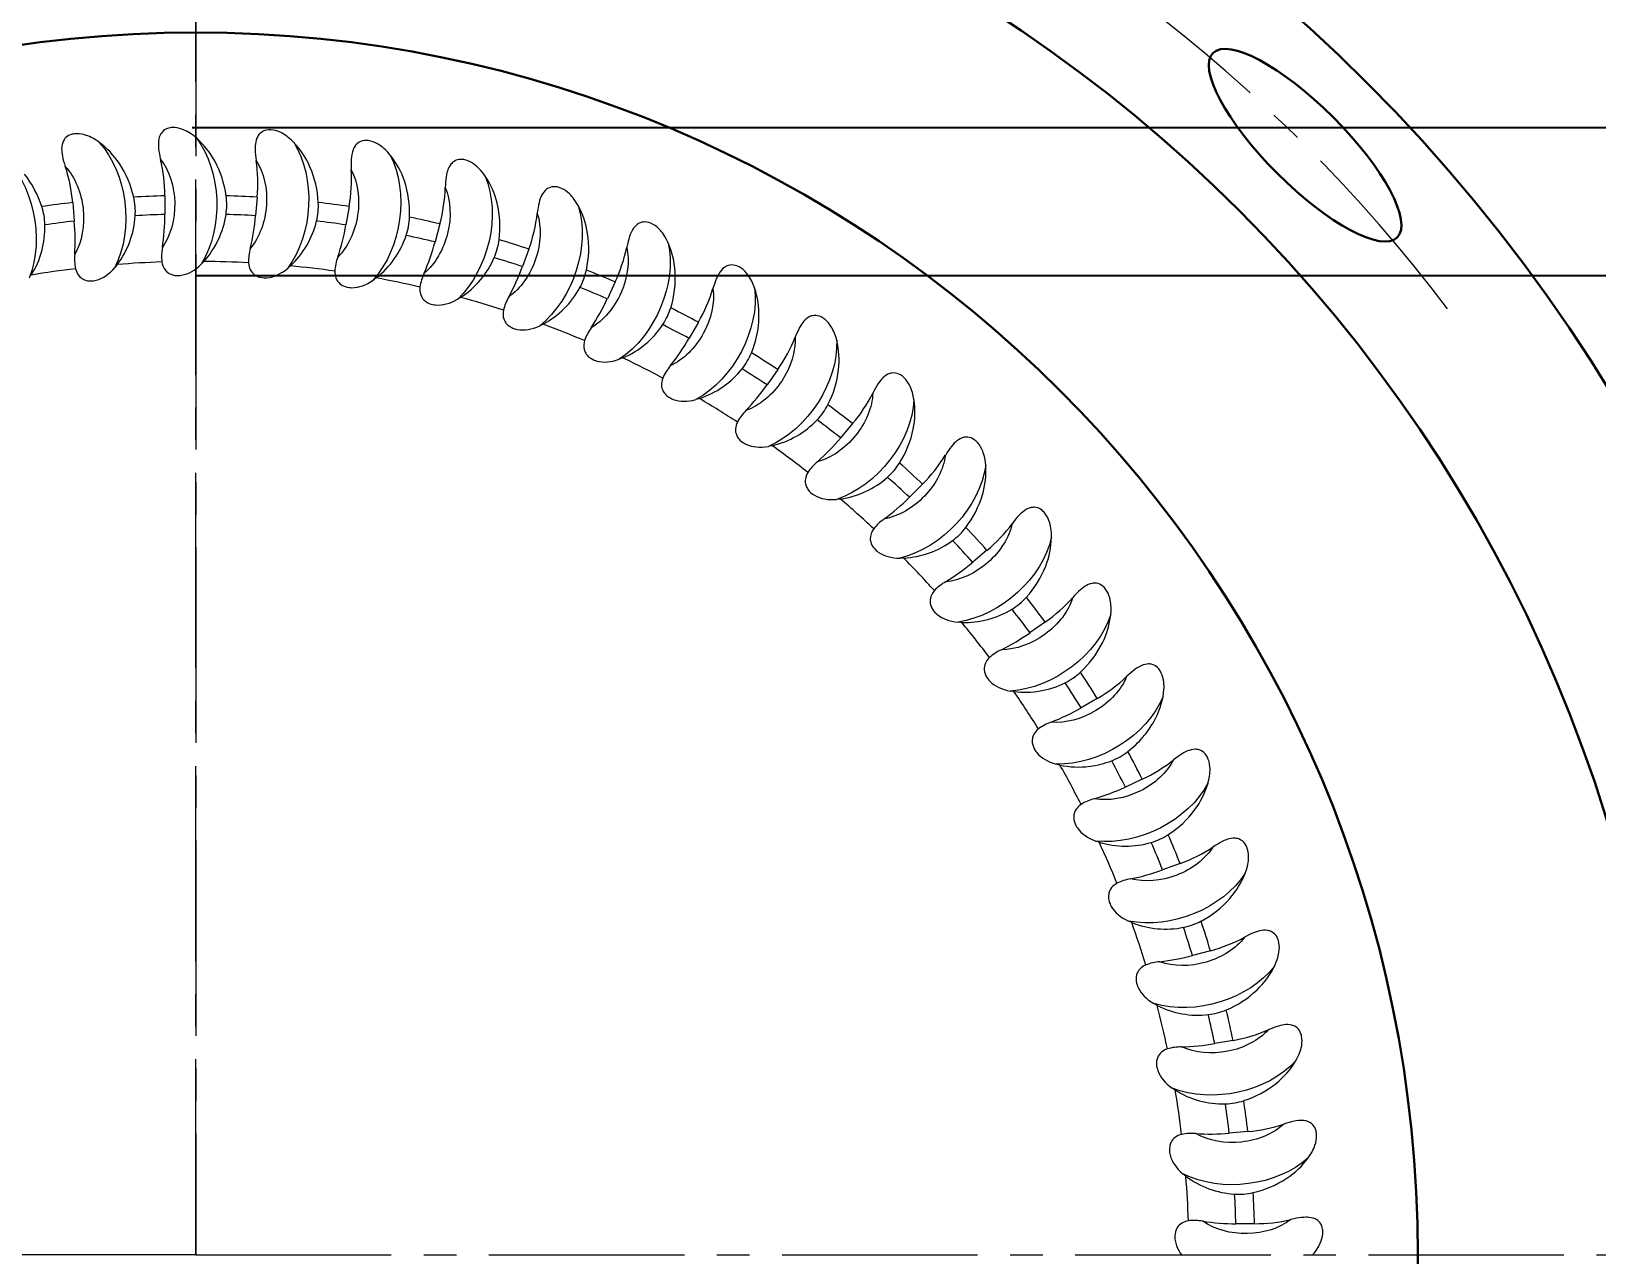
# Model space of a CAD drawing. Extents: x 89 to 596, y -47 to 440.
# Drawn here: x 229.39 to 271.44, y 202.2 to 235.05 of the extents above; entities that cross this region are included whole.
import ezdxf

# ---------------------------------------------------------------- set-up
doc = ezdxf.new("R2010")
doc.units = 0
doc.header["$LTSCALE"] = 7
doc.header["$MEASUREMENT"] = 0
doc.linetypes.add('CENTER2', pattern=[1.125, 0.75, -0.125, 0.125, -0.125])
doc.layers.get('0').update_dxf_attribs({"linetype": 'CONTINUOUS', "lineweight": 15})
for name, color, linetype, lineweight in [('1', 1, 'CENTER2', 15), ('3', 3, 'CONTINUOUS', 30), ('8', 252, 'CONTINUOUS', 15)]:
    doc.layers.add(name, color=color, linetype=linetype, lineweight=lineweight)
doc.styles.add('ITALICT', font='ITALICT.shx', dxfattribs={"width": 0.8, "height": 3})
doc.dimstyles.get("Standard").update_dxf_attribs({"dimtxt": 3, "dimasz": 3, "dimexe": 0.5, "dimexo": 0.5, "dimgap": 0.8, "dimtad": 1, "dimdsep": 46, "dimtxsty": 'ITALICT', "dimcen": 0.09, "dimazin": 2, "dimtfac": 1, "dimtmove": 0, "dimatfit": 3, "dimfxl": 1, "dimtolj": 1, "dimtzin": 0, "dimarcsym": 0})

# ---------------------------------------------------------------- blocks, each defined once
blk = doc.blocks.new('*D10')
at = {"color": 0, "lineweight": -2, "transparency": 16777216}
for p, q in [((233.827, 228.495), (314.622, 228.495)), ((314.122, 178.9), (314.122, 225.495)), ((234.814, 175.9), (314.622, 175.9))]:
    blk.add_line(p, q, dxfattribs=at)
at = {"color": 0, "transparency": 16777216}
for points in [[(314.622, 225.495), (313.622, 225.495), (314.122, 228.495)], [(313.622, 178.9), (314.622, 178.9), (314.122, 175.9)]]:
    blk.add_solid(points, dxfattribs=at)
at = {"color": 0, "transparency": 16777216, "insert": (311.822, 203.447), "char_height": 3, "attachment_point": 5, "rotation": 90, "style": 'ITALICT'}
blk.add_mtext('\\A1;52.6', dxfattribs=at)
blk = doc.blocks.new('*D11')
at = {"color": 0, "lineweight": -2, "transparency": 16777216}
for p, q in [((314.122, 235.469), (314.122, 243.888)), ((233.713, 232.469), (314.622, 232.469)), ((314.122, 228.495), (314.122, 232.469)), ((233.827, 228.495), (314.622, 228.495)), ((314.122, 225.495), (314.122, 222.495))]:
    blk.add_line(p, q, dxfattribs=at)
at = {"color": 0, "transparency": 16777216}
for points in [[(313.622, 235.469), (314.622, 235.469), (314.122, 232.469)], [(314.622, 225.495), (313.622, 225.495), (314.122, 228.495)]]:
    blk.add_solid(points, dxfattribs=at)
at = {"color": 0, "transparency": 16777216, "insert": (311.822, 242.173), "char_height": 3, "attachment_point": 5, "rotation": 90, "style": 'ITALICT'}
blk.add_mtext('\\A1;4', dxfattribs=at)
blk = doc.blocks.new('*D45')
at = {"color": 0, "lineweight": -2, "transparency": 16777216}
for p, q in [((234.307, 278.197), (340.204, 278.197)), ((339.704, 275.197), (339.704, 129.197)), ((234.307, 126.197), (340.204, 126.197))]:
    blk.add_line(p, q, dxfattribs=at)
at = {"color": 0, "transparency": 16777216}
for points in [[(339.204, 275.197), (340.204, 275.197), (339.704, 278.197)], [(339.204, 129.197), (340.204, 129.197), (339.704, 126.197)]]:
    blk.add_solid(points, dxfattribs=at)
at = {"color": 0, "transparency": 16777216, "insert": (337.404, 202.197), "char_height": 3, "attachment_point": 5, "rotation": 90, "style": 'ITALICT'}
blk.add_mtext('\\A1;152', dxfattribs=at)
blk = doc.blocks.new('*D48')
at = {"color": 0, "lineweight": -2, "transparency": 16777216}
blk.add_line((306.788, 183.85), (291.997, 187.568), dxfattribs=at)
at = {"color": 0, "transparency": 16777216}
blk.add_solid([(292.119, 188.053), (291.875, 187.084), (289.087, 188.3)], dxfattribs=at)
at = {"color": 0, "transparency": 16777216, "insert": (303.026, 187.167), "char_height": 3, "attachment_point": 5, "rotation": 345.8882, "style": 'ITALICT'}
blk.add_mtext('\\A1;R57', dxfattribs=at)
blk = doc.blocks.new('*D49')
at = {"color": 0, "lineweight": -2, "transparency": 16777216}
blk.add_line((309.376, 149.346), (290.556, 162.509), dxfattribs=at)
blk.add_arc((233.807, 202.197), 66.25, 321.48913, 325.46446, dxfattribs=at)
at = {"color": 0, "transparency": 16777216}
blk.add_solid([(290.842, 162.919), (290.269, 162.099), (288.098, 164.228)], dxfattribs=at)
at = {"color": 0, "transparency": 16777216, "insert": (304.56, 155.521), "char_height": 3, "attachment_point": 5, "rotation": 325.032, "style": 'ITALICT'}
blk.add_mtext('\\A1;R66.25', dxfattribs=at)
blk = doc.blocks.new('*D51')
at = {"color": 0, "lineweight": -2, "transparency": 16777216}
for p, q in [((173.432, 224.172), (156.954, 230.17)), ((170.807, 202.197), (152.021, 202.197))]:
    blk.add_line(p, q, dxfattribs=at)
blk.add_arc((233.807, 202.197), 81.286, 162.11471, 177.88529, dxfattribs=at)
at = {"color": 0, "transparency": 16777216}
for points in [[(155.977, 227.324), (156.922, 226.999), (157.423, 229.999)], [(153.077, 205.188), (152.077, 205.206), (152.521, 202.197)]]:
    blk.add_solid(points, dxfattribs=at)
at = {"color": 0, "transparency": 16777216, "insert": (151.491, 216.712), "char_height": 3, "attachment_point": 5, "rotation": 80, "style": 'ITALICT'}
blk.add_mtext('\\A1;20°', dxfattribs=at)
blk = doc.blocks.new('*D52')
at = {"color": 0, "lineweight": -2, "transparency": 16777216}
for p, q in [((181.658, 254.346), (170.053, 265.951)), ((170.807, 202.197), (143.645, 202.197))]:
    blk.add_line(p, q, dxfattribs=at)
blk.add_arc((233.807, 202.197), 89.662, 136.91715, 178.08285, dxfattribs=at)
at = {"color": 0, "transparency": 16777216}
for points in [[(167.962, 263.789), (168.681, 263.094), (170.407, 265.598)], [(144.696, 205.189), (143.696, 205.205), (144.145, 202.197)]]:
    blk.add_solid(points, dxfattribs=at)
at = {"color": 0, "transparency": 16777216, "insert": (148.846, 237.39), "char_height": 3, "attachment_point": 5, "rotation": 67.5, "style": 'ITALICT'}
blk.add_mtext('\\A1;45°', dxfattribs=at)

msp = doc.modelspace()

# ---------------------------------------------------------------- linework, layer by layer
at = {"layer": '1'}
for p, q in [((233.807, 202.197), (233.807, 278.197)), ((233.807, 268.447), (233.807, 202.197)), ((233.807, 202.197), (171.307, 202.197)), ((233.807, 202.197), (296.307, 202.197))]:
    msp.add_line(p, q, dxfattribs=at)
for radius, start, end in [(57, 12.6703, 166.5373), (42.14, 37.0667, 52.9333)]:
    msp.add_arc((233.807, 202.197), radius, start, end, dxfattribs=at)
at = {"layer": '3'}
for radius in [44.5, 39.65, 32.825]:
    msp.add_circle((233.807, 202.197), radius, dxfattribs=at)
msp.add_ellipse((263.605, 231.994), major_axis=(2.475, -2.475), ratio=0.304005, dxfattribs=at)
at = {"layer": '8', "ltscale": 0.012506}
for p, q in [((230.501, 230.456), (230.544, 229.958)), ((242.753, 229.206), (242.582, 228.736)), ((247.307, 227.242), (247.057, 226.809)), ((258.021, 217.137), (257.588, 216.887)), ((259.231, 214.97), (258.778, 214.758)), ((262.066, 205.504), (261.568, 205.461)), ((262.247, 203.029), (261.747, 203.029))]:
    msp.add_line(p, q, dxfattribs=at)
at = {"layer": '8', "ltscale": 0.012505}
for p, q in [((232.976, 230.637), (232.976, 230.136)), ((235.458, 230.601), (235.414, 230.103)), ((237.927, 230.349), (237.84, 229.856)), ((240.365, 229.883), (240.236, 229.4)), ((245.073, 228.323), (244.862, 227.87)), ((249.439, 225.97), (249.152, 225.561)), ((251.451, 224.517), (251.129, 224.134)), ((253.329, 222.895), (252.976, 222.541)), ((255.059, 221.115), (254.676, 220.793)), ((256.627, 219.19), (256.217, 218.904)), ((260.247, 212.705), (259.777, 212.534)), ((261.67, 207.954), (261.178, 207.868))]:
    msp.add_line(p, q, dxfattribs=at)
at = {"layer": '8', "ltscale": 0.002556}
for p, q in [((231.699, 228.792), (231.635, 228.712)), ((245.279, 226.283), (245.184, 226.246)), ((258.95, 211.117), (258.857, 211.158))]:
    msp.add_line(p, q, dxfattribs=at)
at = {"layer": '8', "ltscale": 0.002557}
for p, q in [((234.025, 228.875), (233.955, 228.8)), ((238.654, 228.432), (238.572, 228.371)), ((240.922, 227.909), (240.835, 227.856)), ((247.335, 225.192), (247.236, 225.163)), ((251.122, 222.493), (251.02, 222.482)), ((252.825, 220.907), (252.723, 220.905)), ((258.077, 213.274), (257.98, 213.307)), ((260.117, 206.615), (260.032, 206.672))]:
    msp.add_line(p, q, dxfattribs=at)
at = {"layer": '8', "ltscale": 0.002558}
for p, q in [((236.349, 228.754), (236.273, 228.686)), ((243.136, 227.191), (243.045, 227.146)), ((249.287, 223.925), (249.187, 223.905)), ((254.383, 219.178), (254.281, 219.185)), ((255.785, 217.321), (255.684, 217.336)), ((257.019, 215.348), (256.92, 215.371)), ((259.632, 208.892), (259.542, 208.941)), ((260.402, 204.306), (260.322, 204.369))]:
    msp.add_line(p, q, dxfattribs=at)
at = {"layer": '8', "ltscale": 0.012507}
msp.add_line((261.063, 210.361), (260.579, 210.232), dxfattribs=at)
at = {"layer": '8'}
for points in [[(231.208, 232.077), (231.127, 232.132), (231.043, 232.182), (230.998, 232.205), (230.952, 232.226), (230.909, 232.244), (230.864, 232.26), (230.801, 232.279), (230.738, 232.293), (230.673, 232.301), (230.609, 232.304), (230.545, 232.3), (230.513, 232.295), (230.483, 232.288), (230.436, 232.273), (230.392, 232.253), (230.352, 232.228), (230.316, 232.198), (230.285, 232.163), (230.269, 232.14), (230.255, 232.117), (230.242, 232.091), (230.232, 232.065), (230.216, 232.012), (230.207, 231.957), (230.204, 231.901), (230.205, 231.858), (230.208, 231.816), (230.215, 231.758), (230.225, 231.701), (230.24, 231.633), (230.258, 231.566), (230.279, 231.493), (230.302, 231.42)], [(233.822, 232.189), (233.747, 232.252), (233.667, 232.309), (233.624, 232.336), (233.58, 232.361), (233.538, 232.383), (233.495, 232.402), (233.435, 232.426), (233.372, 232.446), (233.309, 232.46), (233.245, 232.468), (233.181, 232.47), (233.149, 232.468), (233.118, 232.463), (233.07, 232.453), (233.025, 232.437), (232.982, 232.415), (232.944, 232.388), (232.91, 232.356), (232.892, 232.335), (232.876, 232.312), (232.861, 232.288), (232.848, 232.263), (232.828, 232.211), (232.815, 232.157), (232.807, 232.102), (232.803, 232.059), (232.803, 232.017), (232.805, 231.959), (232.81, 231.901), (232.819, 231.832), (232.831, 231.763), (232.846, 231.689), (232.863, 231.615)], [(236.436, 232.074), (236.366, 232.143), (236.292, 232.206), (236.252, 232.237), (236.21, 232.266), (236.17, 232.291), (236.129, 232.315), (236.071, 232.344), (236.01, 232.369), (235.949, 232.388), (235.885, 232.402), (235.822, 232.409), (235.79, 232.41), (235.758, 232.408), (235.71, 232.402), (235.663, 232.39), (235.619, 232.372), (235.579, 232.348), (235.542, 232.32), (235.522, 232.3), (235.504, 232.279), (235.487, 232.256), (235.472, 232.232), (235.448, 232.182), (235.43, 232.13), (235.417, 232.075), (235.41, 232.033), (235.405, 231.991), (235.402, 231.933), (235.402, 231.875), (235.405, 231.805), (235.411, 231.736), (235.42, 231.66), (235.43, 231.585)], [(239.03, 231.731), (238.966, 231.806), (238.898, 231.876), (238.86, 231.91), (238.822, 231.942), (238.784, 231.971), (238.745, 231.998), (238.69, 232.032), (238.632, 232.062), (238.572, 232.087), (238.51, 232.106), (238.447, 232.119), (238.415, 232.122), (238.384, 232.123), (238.335, 232.121), (238.288, 232.113), (238.242, 232.099), (238.2, 232.079), (238.161, 232.054), (238.139, 232.036), (238.119, 232.017), (238.101, 231.995), (238.084, 231.973), (238.055, 231.925), (238.032, 231.874), (238.015, 231.821), (238.004, 231.78), (237.996, 231.738), (237.988, 231.681), (237.983, 231.623), (237.98, 231.553), (237.98, 231.484), (237.982, 231.408), (237.985, 231.332)], [(241.584, 231.164), (241.527, 231.243), (241.465, 231.319), (241.431, 231.356), (241.395, 231.392), (241.36, 231.424), (241.324, 231.454), (241.271, 231.493), (241.216, 231.528), (241.159, 231.558), (241.099, 231.582), (241.037, 231.6), (241.006, 231.607), (240.975, 231.611), (240.926, 231.613), (240.878, 231.609), (240.831, 231.599), (240.787, 231.583), (240.746, 231.561), (240.723, 231.545), (240.702, 231.527), (240.681, 231.508), (240.662, 231.487), (240.63, 231.442), (240.603, 231.393), (240.58, 231.342), (240.566, 231.302), (240.555, 231.261), (240.542, 231.204), (240.532, 231.147), (240.523, 231.078), (240.516, 231.009), (240.512, 230.933), (240.509, 230.857)], [(244.079, 230.376), (244.029, 230.46), (243.974, 230.541), (243.943, 230.581), (243.91, 230.619), (243.878, 230.654), (243.845, 230.688), (243.796, 230.731), (243.744, 230.77), (243.69, 230.805), (243.632, 230.835), (243.572, 230.858), (243.542, 230.867), (243.511, 230.874), (243.463, 230.88), (243.414, 230.881), (243.367, 230.875), (243.322, 230.862), (243.279, 230.844), (243.255, 230.83), (243.232, 230.815), (243.21, 230.797), (243.189, 230.778), (243.153, 230.736), (243.122, 230.69), (243.095, 230.641), (243.077, 230.602), (243.062, 230.562), (243.044, 230.507), (243.029, 230.451), (243.014, 230.383), (243.002, 230.314), (242.99, 230.239), (242.981, 230.164)], [(246.496, 229.373), (246.454, 229.462), (246.406, 229.547), (246.378, 229.589), (246.349, 229.631), (246.32, 229.668), (246.29, 229.704), (246.245, 229.752), (246.197, 229.796), (246.145, 229.835), (246.091, 229.87), (246.033, 229.898), (246.004, 229.91), (245.973, 229.919), (245.926, 229.93), (245.878, 229.934), (245.83, 229.932), (245.784, 229.924), (245.74, 229.91), (245.714, 229.898), (245.69, 229.885), (245.667, 229.869), (245.644, 229.851), (245.605, 229.813), (245.569, 229.77), (245.538, 229.723), (245.518, 229.686), (245.499, 229.648), (245.476, 229.594), (245.457, 229.54), (245.436, 229.473), (245.417, 229.406), (245.4, 229.332), (245.384, 229.258)], [(232.898, 228.86), (232.908, 228.807), (232.922, 228.76), (232.939, 228.72), (232.957, 228.686), (232.986, 228.644), (233.015, 228.61), (233.045, 228.584), (233.068, 228.567), (233.091, 228.552), (233.138, 228.529), (233.165, 228.519), (233.192, 228.511), (233.246, 228.499), (233.3, 228.494), (233.354, 228.495), (233.39, 228.498), (233.426, 228.503), (233.497, 228.519), (233.57, 228.542), (233.634, 228.57), (233.699, 228.603), (233.763, 228.642), (233.827, 228.688), (233.891, 228.741), (233.955, 228.8)], [(235.225, 228.838), (235.231, 228.784), (235.241, 228.736), (235.254, 228.695), (235.269, 228.659), (235.294, 228.615), (235.32, 228.579), (235.348, 228.55), (235.369, 228.531), (235.391, 228.514), (235.435, 228.487), (235.462, 228.475), (235.488, 228.464), (235.541, 228.448), (235.594, 228.439), (235.648, 228.434), (235.684, 228.434), (235.72, 228.436), (235.793, 228.445), (235.867, 228.463), (235.933, 228.484), (236.001, 228.512), (236.068, 228.546), (236.136, 228.586), (236.204, 228.633), (236.273, 228.686)], [(248.816, 228.164), (248.782, 228.256), (248.741, 228.345), (248.718, 228.39), (248.692, 228.433), (248.667, 228.473), (248.64, 228.512), (248.599, 228.563), (248.555, 228.611), (248.507, 228.655), (248.456, 228.694), (248.401, 228.727), (248.372, 228.741), (248.343, 228.753), (248.297, 228.768), (248.249, 228.777), (248.202, 228.779), (248.155, 228.775), (248.11, 228.764), (248.083, 228.755), (248.058, 228.744), (248.033, 228.73), (248.01, 228.714), (247.967, 228.68), (247.928, 228.64), (247.893, 228.596), (247.869, 228.561), (247.847, 228.524), (247.82, 228.473), (247.795, 228.421), (247.769, 228.356), (247.745, 228.291), (247.72, 228.218), (247.698, 228.146)], [(230.577, 228.679), (230.592, 228.627), (230.61, 228.582), (230.63, 228.543), (230.651, 228.511), (230.684, 228.472), (230.716, 228.441), (230.749, 228.417), (230.773, 228.402), (230.797, 228.39), (230.845, 228.37), (230.873, 228.363), (230.901, 228.357), (230.956, 228.35), (231.01, 228.35), (231.064, 228.355), (231.099, 228.361), (231.134, 228.369), (231.205, 228.391), (231.274, 228.421), (231.336, 228.454), (231.398, 228.493), (231.458, 228.538), (231.518, 228.589), (231.577, 228.647), (231.635, 228.712)], [(237.541, 228.613), (237.542, 228.559), (237.548, 228.51), (237.558, 228.468), (237.569, 228.431), (237.59, 228.385), (237.614, 228.347), (237.639, 228.315), (237.658, 228.295), (237.678, 228.276), (237.721, 228.245), (237.746, 228.23), (237.771, 228.218), (237.822, 228.197), (237.875, 228.183), (237.928, 228.174), (237.963, 228.171), (237.999, 228.169), (238.073, 228.173), (238.148, 228.183), (238.216, 228.199), (238.286, 228.221), (238.356, 228.248), (238.427, 228.282), (238.499, 228.323), (238.572, 228.371)], [(239.829, 228.187), (239.826, 228.133), (239.827, 228.084), (239.833, 228.041), (239.841, 228.004), (239.858, 227.955), (239.878, 227.915), (239.901, 227.882), (239.918, 227.86), (239.937, 227.84), (239.976, 227.805), (239.999, 227.788), (240.024, 227.773), (240.073, 227.748), (240.124, 227.73), (240.176, 227.716), (240.211, 227.71), (240.247, 227.705), (240.32, 227.702), (240.396, 227.706), (240.466, 227.716), (240.537, 227.731), (240.609, 227.753), (240.683, 227.781), (240.758, 227.815), (240.835, 227.856)], [(242.072, 227.563), (242.063, 227.51), (242.061, 227.461), (242.062, 227.418), (242.068, 227.38), (242.08, 227.33), (242.097, 227.288), (242.116, 227.253), (242.132, 227.229), (242.148, 227.208), (242.184, 227.17), (242.206, 227.151), (242.229, 227.134), (242.276, 227.105), (242.325, 227.082), (242.376, 227.064), (242.41, 227.054), (242.446, 227.047), (242.519, 227.037), (242.594, 227.035), (242.665, 227.038), (242.737, 227.048), (242.811, 227.063), (242.887, 227.084), (242.964, 227.111), (243.045, 227.146)], [(251.022, 226.757), (250.996, 226.851), (250.963, 226.944), (250.944, 226.99), (250.922, 227.036), (250.901, 227.078), (250.877, 227.119), (250.841, 227.173), (250.801, 227.225), (250.757, 227.273), (250.709, 227.317), (250.658, 227.354), (250.631, 227.371), (250.602, 227.385), (250.557, 227.404), (250.511, 227.417), (250.464, 227.423), (250.417, 227.423), (250.371, 227.417), (250.344, 227.41), (250.318, 227.4), (250.292, 227.389), (250.267, 227.376), (250.221, 227.345), (250.179, 227.308), (250.14, 227.268), (250.113, 227.235), (250.088, 227.2), (250.057, 227.152), (250.028, 227.102), (249.995, 227.04), (249.966, 226.977), (249.935, 226.907), (249.907, 226.836)], [(244.251, 226.746), (244.238, 226.694), (244.231, 226.645), (244.229, 226.602), (244.231, 226.564), (244.239, 226.513), (244.252, 226.471), (244.268, 226.433), (244.282, 226.409), (244.296, 226.386), (244.329, 226.345), (244.349, 226.324), (244.37, 226.305), (244.415, 226.272), (244.462, 226.245), (244.51, 226.223), (244.544, 226.21), (244.579, 226.199), (244.65, 226.183), (244.726, 226.174), (244.796, 226.172), (244.868, 226.175), (244.944, 226.184), (245.021, 226.198), (245.101, 226.219), (245.184, 226.246)], [(253.097, 225.163), (253.079, 225.259), (253.055, 225.354), (253.04, 225.402), (253.022, 225.45), (253.004, 225.494), (252.984, 225.536), (252.953, 225.594), (252.918, 225.649), (252.878, 225.7), (252.834, 225.748), (252.786, 225.79), (252.761, 225.809), (252.734, 225.826), (252.69, 225.848), (252.645, 225.865), (252.599, 225.876), (252.552, 225.88), (252.506, 225.877), (252.478, 225.872), (252.451, 225.866), (252.425, 225.857), (252.398, 225.845), (252.35, 225.819), (252.305, 225.786), (252.263, 225.749), (252.233, 225.718), (252.205, 225.686), (252.17, 225.641), (252.136, 225.593), (252.099, 225.534), (252.064, 225.474), (252.028, 225.407), (251.993, 225.339)], [(246.351, 225.743), (246.333, 225.691), (246.322, 225.644), (246.316, 225.601), (246.315, 225.563), (246.319, 225.512), (246.328, 225.468), (246.341, 225.43), (246.352, 225.404), (246.365, 225.379), (246.393, 225.336), (246.412, 225.314), (246.431, 225.293), (246.473, 225.256), (246.517, 225.225), (246.564, 225.198), (246.596, 225.183), (246.629, 225.169), (246.7, 225.147), (246.774, 225.132), (246.844, 225.123), (246.916, 225.12), (246.992, 225.122), (247.07, 225.129), (247.152, 225.143), (247.236, 225.163)], [(248.355, 224.56), (248.333, 224.51), (248.318, 224.464), (248.309, 224.422), (248.304, 224.384), (248.303, 224.332), (248.308, 224.288), (248.318, 224.249), (248.327, 224.222), (248.337, 224.197), (248.362, 224.151), (248.379, 224.127), (248.396, 224.105), (248.434, 224.064), (248.476, 224.029), (248.52, 223.999), (248.551, 223.981), (248.583, 223.964), (248.651, 223.936), (248.723, 223.914), (248.792, 223.9), (248.864, 223.89), (248.94, 223.885), (249.018, 223.886), (249.101, 223.892), (249.187, 223.905)], [(255.025, 223.395), (255.016, 223.492), (255, 223.589), (254.989, 223.638), (254.976, 223.687), (254.961, 223.732), (254.945, 223.776), (254.919, 223.836), (254.889, 223.894), (254.854, 223.949), (254.815, 224), (254.77, 224.046), (254.746, 224.067), (254.721, 224.086), (254.68, 224.112), (254.636, 224.133), (254.591, 224.148), (254.545, 224.156), (254.498, 224.157), (254.471, 224.155), (254.443, 224.151), (254.416, 224.144), (254.389, 224.135), (254.338, 224.113), (254.29, 224.084), (254.245, 224.051), (254.213, 224.023), (254.182, 223.993), (254.143, 223.951), (254.106, 223.907), (254.063, 223.851), (254.023, 223.794), (253.981, 223.731), (253.941, 223.666)], [(250.249, 223.207), (250.223, 223.159), (250.204, 223.115), (250.19, 223.073), (250.182, 223.036), (250.177, 222.985), (250.179, 222.94), (250.184, 222.9), (250.191, 222.873), (250.199, 222.847), (250.22, 222.799), (250.234, 222.774), (250.25, 222.75), (250.284, 222.706), (250.323, 222.668), (250.364, 222.634), (250.393, 222.613), (250.424, 222.594), (250.489, 222.56), (250.559, 222.532), (250.627, 222.511), (250.697, 222.495), (250.772, 222.484), (250.851, 222.478), (250.933, 222.477), (251.02, 222.482)], [(256.792, 221.465), (256.791, 221.563), (256.784, 221.66), (256.777, 221.71), (256.768, 221.76), (256.758, 221.806), (256.745, 221.852), (256.725, 221.914), (256.699, 221.974), (256.67, 222.032), (256.635, 222.086), (256.595, 222.136), (256.573, 222.159), (256.549, 222.18), (256.51, 222.21), (256.469, 222.234), (256.425, 222.253), (256.38, 222.265), (256.334, 222.27), (256.306, 222.271), (256.278, 222.269), (256.25, 222.264), (256.222, 222.258), (256.17, 222.24), (256.12, 222.216), (256.072, 222.186), (256.038, 222.161), (256.005, 222.135), (255.962, 222.096), (255.921, 222.055), (255.873, 222.003), (255.829, 221.95), (255.781, 221.891), (255.735, 221.83)], [(252.017, 221.694), (251.987, 221.649), (251.964, 221.606), (251.948, 221.566), (251.936, 221.529), (251.927, 221.479), (251.924, 221.434), (251.926, 221.394), (251.931, 221.366), (251.937, 221.34), (251.953, 221.29), (251.965, 221.264), (251.979, 221.239), (252.009, 221.192), (252.044, 221.151), (252.082, 221.113), (252.109, 221.09), (252.138, 221.068), (252.2, 221.028), (252.268, 220.994), (252.333, 220.968), (252.402, 220.946), (252.476, 220.928), (252.553, 220.915), (252.636, 220.907), (252.723, 220.905)], [(253.647, 220.033), (253.613, 219.99), (253.587, 219.95), (253.567, 219.911), (253.552, 219.876), (253.538, 219.826), (253.532, 219.782), (253.531, 219.742), (253.532, 219.714), (253.536, 219.687), (253.548, 219.636), (253.558, 219.608), (253.569, 219.582), (253.595, 219.534), (253.626, 219.489), (253.661, 219.448), (253.686, 219.423), (253.713, 219.399), (253.771, 219.354), (253.836, 219.314), (253.898, 219.282), (253.966, 219.254), (254.037, 219.23), (254.113, 219.21), (254.195, 219.195), (254.281, 219.185)], [(258.384, 219.388), (258.392, 219.486), (258.393, 219.584), (258.39, 219.634), (258.386, 219.684), (258.379, 219.731), (258.371, 219.778), (258.356, 219.841), (258.336, 219.903), (258.311, 219.964), (258.281, 220.021), (258.246, 220.074), (258.226, 220.099), (258.204, 220.122), (258.168, 220.155), (258.129, 220.183), (258.087, 220.205), (258.043, 220.221), (257.997, 220.231), (257.97, 220.233), (257.942, 220.234), (257.914, 220.232), (257.886, 220.228), (257.832, 220.215), (257.78, 220.195), (257.73, 220.17), (257.693, 220.148), (257.658, 220.124), (257.612, 220.089), (257.567, 220.052), (257.516, 220.005), (257.466, 219.956), (257.414, 219.901), (257.363, 219.844)], [(255.126, 218.236), (255.089, 218.197), (255.059, 218.158), (255.035, 218.122), (255.018, 218.088), (255, 218.04), (254.989, 217.996), (254.985, 217.956), (254.984, 217.928), (254.985, 217.901), (254.993, 217.849), (255, 217.821), (255.009, 217.794), (255.031, 217.743), (255.058, 217.696), (255.089, 217.652), (255.112, 217.625), (255.137, 217.598), (255.191, 217.549), (255.251, 217.503), (255.311, 217.466), (255.375, 217.432), (255.445, 217.402), (255.519, 217.376), (255.599, 217.353), (255.684, 217.336)], [(259.789, 217.181), (259.805, 217.277), (259.814, 217.375), (259.816, 217.425), (259.816, 217.476), (259.814, 217.523), (259.81, 217.57), (259.8, 217.635), (259.786, 217.698), (259.766, 217.76), (259.742, 217.82), (259.711, 217.876), (259.693, 217.903), (259.674, 217.928), (259.641, 217.964), (259.604, 217.995), (259.564, 218.021), (259.522, 218.04), (259.477, 218.054), (259.45, 218.059), (259.422, 218.062), (259.394, 218.062), (259.365, 218.061), (259.311, 218.052), (259.257, 218.037), (259.205, 218.016), (259.167, 217.998), (259.129, 217.977), (259.08, 217.947), (259.033, 217.913), (258.978, 217.871), (258.924, 217.826), (258.867, 217.776), (258.811, 217.724)], [(256.443, 216.317), (256.402, 216.281), (256.369, 216.245), (256.342, 216.211), (256.322, 216.178), (256.3, 216.132), (256.286, 216.09), (256.278, 216.05), (256.274, 216.022), (256.273, 215.995), (256.277, 215.943), (256.281, 215.914), (256.288, 215.887), (256.305, 215.834), (256.328, 215.785), (256.355, 215.739), (256.376, 215.709), (256.398, 215.681), (256.447, 215.626), (256.504, 215.576), (256.56, 215.533), (256.621, 215.494), (256.688, 215.458), (256.759, 215.426), (256.837, 215.397), (256.92, 215.371)], [(260.996, 214.859), (261.02, 214.954), (261.038, 215.05), (261.045, 215.101), (261.049, 215.151), (261.051, 215.198), (261.051, 215.245), (261.047, 215.31), (261.038, 215.375), (261.024, 215.439), (261.005, 215.5), (260.979, 215.559), (260.963, 215.587), (260.946, 215.613), (260.917, 215.652), (260.883, 215.686), (260.845, 215.715), (260.804, 215.739), (260.761, 215.756), (260.734, 215.764), (260.707, 215.769), (260.679, 215.772), (260.651, 215.773), (260.595, 215.769), (260.541, 215.759), (260.487, 215.743), (260.447, 215.727), (260.408, 215.71), (260.357, 215.684), (260.307, 215.655), (260.248, 215.617), (260.191, 215.578), (260.129, 215.532), (260.069, 215.486)], [(257.588, 214.29), (257.544, 214.258), (257.507, 214.225), (257.478, 214.194), (257.455, 214.163), (257.429, 214.119), (257.411, 214.078), (257.399, 214.039), (257.394, 214.012), (257.39, 213.985), (257.389, 213.932), (257.391, 213.903), (257.395, 213.875), (257.408, 213.821), (257.426, 213.77), (257.449, 213.722), (257.467, 213.691), (257.487, 213.661), (257.532, 213.602), (257.583, 213.547), (257.636, 213.5), (257.693, 213.455), (257.756, 213.414), (257.825, 213.375), (257.899, 213.339), (257.98, 213.307)], [(261.996, 212.442), (262.029, 212.534), (262.055, 212.628), (262.066, 212.678), (262.074, 212.727), (262.08, 212.774), (262.084, 212.821), (262.086, 212.887), (262.083, 212.952), (262.075, 213.016), (262.061, 213.079), (262.04, 213.14), (262.027, 213.169), (262.012, 213.197), (261.986, 213.238), (261.955, 213.275), (261.92, 213.308), (261.882, 213.334), (261.84, 213.355), (261.814, 213.365), (261.788, 213.373), (261.76, 213.378), (261.732, 213.382), (261.676, 213.383), (261.621, 213.377), (261.566, 213.366), (261.525, 213.354), (261.485, 213.34), (261.431, 213.319), (261.379, 213.294), (261.317, 213.262), (261.256, 213.227), (261.191, 213.188), (261.128, 213.146)], [(258.551, 212.171), (258.505, 212.143), (258.465, 212.114), (258.433, 212.085), (258.408, 212.056), (258.378, 212.015), (258.357, 211.976), (258.342, 211.938), (258.334, 211.911), (258.328, 211.884), (258.322, 211.832), (258.322, 211.803), (258.323, 211.775), (258.332, 211.72), (258.345, 211.668), (258.364, 211.618), (258.379, 211.585), (258.396, 211.553), (258.435, 211.491), (258.482, 211.431), (258.53, 211.38), (258.584, 211.331), (258.643, 211.284), (258.708, 211.239), (258.779, 211.197), (258.857, 211.158)], [(262.781, 209.946), (262.822, 210.035), (262.856, 210.127), (262.871, 210.175), (262.884, 210.224), (262.894, 210.27), (262.903, 210.316), (262.91, 210.381), (262.913, 210.446), (262.91, 210.511), (262.901, 210.575), (262.886, 210.638), (262.876, 210.668), (262.864, 210.697), (262.841, 210.74), (262.814, 210.78), (262.782, 210.815), (262.746, 210.845), (262.706, 210.87), (262.681, 210.882), (262.655, 210.892), (262.628, 210.899), (262.6, 210.905), (262.545, 210.911), (262.49, 210.91), (262.434, 210.904), (262.392, 210.896), (262.351, 210.886), (262.295, 210.869), (262.241, 210.849), (262.177, 210.822), (262.113, 210.793), (262.045, 210.759), (261.978, 210.724)], [(259.326, 209.977), (259.277, 209.953), (259.236, 209.927), (259.202, 209.901), (259.173, 209.875), (259.14, 209.836), (259.116, 209.799), (259.097, 209.763), (259.087, 209.736), (259.079, 209.71), (259.069, 209.659), (259.066, 209.63), (259.065, 209.602), (259.068, 209.547), (259.077, 209.493), (259.092, 209.441), (259.104, 209.408), (259.118, 209.374), (259.152, 209.309), (259.193, 209.246), (259.236, 209.19), (259.285, 209.137), (259.34, 209.085), (259.401, 209.035), (259.468, 208.986), (259.542, 208.941)], [(263.347, 207.391), (263.395, 207.476), (263.437, 207.565), (263.456, 207.611), (263.473, 207.659), (263.487, 207.704), (263.499, 207.75), (263.513, 207.814), (263.521, 207.878), (263.524, 207.943), (263.521, 208.008), (263.511, 208.071), (263.504, 208.102), (263.494, 208.132), (263.475, 208.177), (263.451, 208.219), (263.423, 208.257), (263.389, 208.29), (263.352, 208.318), (263.328, 208.332), (263.303, 208.344), (263.277, 208.355), (263.25, 208.363), (263.195, 208.373), (263.14, 208.377), (263.084, 208.376), (263.041, 208.372), (262.999, 208.365), (262.943, 208.353), (262.887, 208.338), (262.82, 208.317), (262.755, 208.293), (262.684, 208.265), (262.614, 208.236)], [(259.907, 207.723), (259.856, 207.704), (259.813, 207.682), (259.776, 207.658), (259.746, 207.635), (259.709, 207.599), (259.682, 207.564), (259.661, 207.53), (259.648, 207.504), (259.638, 207.479), (259.623, 207.429), (259.617, 207.401), (259.614, 207.372), (259.613, 207.317), (259.617, 207.263), (259.627, 207.21), (259.636, 207.176), (259.647, 207.141), (259.675, 207.073), (259.711, 207.006), (259.749, 206.947), (259.793, 206.89), (259.843, 206.833), (259.899, 206.778), (259.962, 206.724), (260.032, 206.672)], [(263.687, 204.797), (263.742, 204.877), (263.792, 204.962), (263.815, 205.007), (263.836, 205.053), (263.854, 205.096), (263.87, 205.141), (263.889, 205.203), (263.903, 205.267), (263.912, 205.331), (263.914, 205.396), (263.91, 205.46), (263.905, 205.491), (263.898, 205.522), (263.883, 205.569), (263.863, 205.613), (263.838, 205.653), (263.808, 205.689), (263.773, 205.72), (263.751, 205.736), (263.727, 205.75), (263.701, 205.763), (263.675, 205.773), (263.622, 205.788), (263.567, 205.797), (263.511, 205.801), (263.468, 205.8), (263.426, 205.797), (263.368, 205.79), (263.311, 205.78), (263.243, 205.765), (263.176, 205.747), (263.103, 205.726), (263.03, 205.702)], [(260.289, 205.427), (260.237, 205.412), (260.192, 205.394), (260.153, 205.374), (260.121, 205.353), (260.082, 205.321), (260.051, 205.289), (260.027, 205.256), (260.012, 205.232), (260, 205.208), (259.981, 205.159), (259.973, 205.131), (259.967, 205.103), (259.961, 205.049), (259.96, 204.994), (259.965, 204.941), (259.971, 204.906), (259.979, 204.87), (260.002, 204.8), (260.031, 204.73), (260.064, 204.668), (260.103, 204.607), (260.148, 204.546), (260.199, 204.486), (260.257, 204.427), (260.322, 204.369)], [(260.47, 203.107), (260.417, 203.097), (260.37, 203.083), (260.33, 203.066), (260.296, 203.048), (260.254, 203.019), (260.221, 202.989), (260.194, 202.959), (260.177, 202.937), (260.162, 202.914), (260.139, 202.867), (260.129, 202.84), (260.121, 202.812), (260.11, 202.758), (260.105, 202.704), (260.105, 202.651), (260.108, 202.615), (260.113, 202.579), (260.129, 202.507), (260.152, 202.435), (260.18, 202.371), (260.213, 202.306), (260.253, 202.242), (260.298, 202.177)], [(263.8, 202.183), (263.862, 202.258), (263.919, 202.338), (263.946, 202.381), (263.971, 202.424), (263.993, 202.466), (264.013, 202.509), (264.036, 202.57), (264.056, 202.632), (264.07, 202.696), (264.078, 202.76), (264.08, 202.824), (264.078, 202.856), (264.074, 202.887), (264.063, 202.935), (264.047, 202.98), (264.025, 203.022), (263.998, 203.061), (263.966, 203.095), (263.945, 203.113), (263.923, 203.129), (263.898, 203.144), (263.873, 203.156), (263.821, 203.176), (263.767, 203.19), (263.712, 203.198), (263.669, 203.201), (263.627, 203.202), (263.569, 203.2), (263.511, 203.195), (263.442, 203.186), (263.374, 203.174), (263.299, 203.159), (263.225, 203.142)]]:
    msp.add_lwpolyline(points, dxfattribs=at)
for centre, radius, start, end in [((232.288, 230.457), 2.314, 28.7961, 48.4766), ((229.831, 230.217), 2.314, 33.7961, 53.4766), ((234.757, 230.482), 2.314, 23.7961, 43.4766), ((237.219, 230.292), 2.314, 18.7961, 38.4766), ((226.258, 230.087), 4.259, 4.9739, 18.2477), ((229.506, 230.011), 2.699, 12.5982, 33.5943), ((228.717, 230.639), 4.259, 359.9739, 13.2477), ((231.946, 230.28), 2.699, 7.5982, 28.5943), ((231.215, 230.974), 4.259, 354.9739, 8.2477), ((234.401, 230.336), 2.699, 2.5982, 23.5943), ((233.733, 231.09), 4.259, 349.9739, 3.2477), ((227.098, 229.53), 2.699, 17.5982, 38.5943), ((236.851, 230.177), 2.699, 357.5982, 18.5943), ((236.252, 230.987), 4.259, 344.9739, 358.2477), ((239.654, 229.888), 2.314, 13.7961, 33.4766), ((233.807, 202.197), 28.451, 96.6745, 98.3591), ((233.807, 202.197), 28.451, 91.6745, 93.3591), ((230.447, 230.211), 1.737, 356.3825, 12.9342), ((232.902, 230.397), 1.737, 351.3822, 7.9345), ((233.807, 202.197), 28.451, 86.6745, 88.3591), ((235.363, 230.369), 1.737, 346.3835, 2.9346), ((233.807, 202.197), 28.451, 81.6745, 83.3591), ((239.278, 229.805), 2.699, 352.5982, 13.5943), ((228.018, 229.812), 1.737, 1.3832, 17.9352), ((229.766, 230.246), 2.419, 323.059, 356.5756), ((233.807, 202.197), 27.951, 91.7044, 93.3358), ((226.927, 230.138), 6.049, 351.5093, 359.9882), ((232.226, 230.491), 2.419, 318.059, 351.5756), ((233.807, 202.197), 27.951, 86.7044, 88.3358), ((229.389, 230.631), 6.049, 346.5093, 354.9882), ((237.812, 230.126), 1.737, 341.3827, 357.9359), ((233.807, 202.197), 28.451, 76.6745, 78.3591), ((238.752, 230.664), 4.259, 339.9739, 353.2477), ((242.045, 229.273), 2.314, 8.7961, 28.4766), ((227.336, 229.787), 2.419, 328.059, 1.5756), ((233.807, 202.197), 27.951, 96.7044, 98.3358), ((224.518, 229.432), 6.049, 356.5093, 4.9882), ((234.698, 230.522), 2.419, 313.059, 346.5756), ((233.807, 202.197), 27.951, 81.7044, 83.3358), ((231.884, 230.908), 6.049, 341.5093, 349.9882), ((241.664, 229.223), 2.699, 347.6044, 8.6041), ((234.207, 229.006), 1.319, 169.5776, 186.3557), ((236.542, 228.869), 1.319, 164.5776, 181.3557), ((237.163, 230.336), 2.419, 308.059, 341.5756), ((233.807, 202.197), 27.951, 76.7044, 78.3358), ((234.393, 230.966), 6.049, 336.5093, 344.9882), ((240.231, 229.671), 1.737, 336.3835, 352.9344), ((233.807, 202.197), 28.451, 71.6745, 73.3591), ((241.214, 230.125), 4.259, 334.9739, 348.2477), ((244.374, 228.452), 2.314, 3.7961, 23.4766), ((231.869, 228.939), 1.319, 174.5776, 191.3557), ((233.807, 202.197), 26.678, 91.9544, 94.5327), ((233.807, 202.197), 26.678, 86.9544, 89.5327), ((233.807, 202.197), 26.678, 81.9544, 84.5327), ((238.857, 228.529), 1.319, 159.5776, 176.3557), ((239.603, 229.937), 2.419, 303.059, 336.5756), ((233.807, 202.197), 27.951, 71.7044, 73.3358), ((233.807, 202.197), 26.678, 96.9544, 99.5327), ((233.807, 202.197), 26.678, 76.9544, 79.5327), ((241.132, 227.989), 1.319, 154.5776, 171.3557), ((236.898, 230.806), 6.049, 331.5093, 339.9882), ((242.601, 229.007), 1.737, 331.3835, 347.9344), ((233.807, 202.197), 28.451, 66.6745, 68.3591), ((243.989, 228.436), 2.699, 342.5982, 3.5943), ((233.807, 202.197), 26.678, 71.9544, 74.5327), ((243.352, 227.252), 1.319, 149.5776, 166.3557), ((241.998, 229.326), 2.419, 298.059, 331.5756), ((233.807, 202.197), 27.951, 66.7044, 68.3358), ((243.62, 229.373), 4.259, 329.9739, 343.2477), ((246.622, 227.431), 2.314, 358.7961, 18.4766), ((239.38, 230.428), 6.049, 326.5093, 334.9882), ((244.904, 228.138), 1.737, 326.3835, 342.9344), ((233.807, 202.197), 28.451, 61.6745, 63.3591), ((233.807, 202.197), 26.678, 66.9544, 69.5327), ((245.5, 226.325), 1.319, 144.5776, 161.3557), ((244.331, 228.509), 2.419, 293.059, 326.5756), ((233.807, 202.197), 27.951, 61.7044, 63.3358), ((246.237, 227.448), 2.699, 337.5982, 358.5943), ((241.819, 229.835), 6.049, 321.5093, 329.9882), ((245.951, 228.415), 4.259, 324.9739, 338.2477), ((248.772, 226.218), 2.314, 353.7961, 13.4766), ((233.807, 202.197), 26.678, 61.9544, 64.5327), ((247.123, 227.072), 1.737, 321.3835, 337.9344), ((233.807, 202.197), 28.451, 56.6745, 58.3591), ((247.558, 225.214), 1.319, 139.5776, 156.3557), ((246.585, 227.492), 2.419, 288.059, 321.5756), ((233.807, 202.197), 27.951, 56.7044, 58.3358), ((248.39, 226.269), 2.699, 332.5982, 353.5943), ((244.197, 229.031), 6.049, 316.5093, 324.9882), ((233.807, 202.197), 26.678, 56.9544, 59.5327), ((249.24, 225.817), 1.737, 316.3835, 332.9344), ((233.807, 202.197), 28.451, 51.6745, 53.3591), ((248.19, 227.257), 4.259, 319.9739, 333.2477), ((250.809, 224.822), 2.314, 348.7961, 8.4766), ((249.512, 223.928), 1.319, 134.5776, 151.3557), ((248.741, 226.282), 2.419, 283.059, 316.5756), ((233.807, 202.197), 27.951, 51.7044, 53.3358), ((246.497, 228.023), 6.049, 311.5093, 319.9882), ((250.433, 224.906), 2.699, 327.6044, 348.6041), ((233.807, 202.197), 26.678, 51.9544, 54.5327), ((251.346, 222.477), 1.319, 129.5776, 146.3557), ((251.24, 224.382), 1.737, 311.3835, 327.9344), ((233.807, 202.197), 28.451, 46.6745, 48.3591), ((250.319, 225.908), 4.259, 314.9739, 328.2477), ((252.716, 223.254), 2.314, 343.7961, 3.4766), ((250.783, 224.889), 2.419, 278.059, 311.5756), ((233.807, 202.197), 27.951, 46.7044, 48.3358), ((233.807, 202.197), 26.678, 46.9544, 49.5327), ((248.699, 226.819), 6.049, 306.5093, 314.9882), ((252.349, 223.371), 2.699, 322.5982, 343.5943), ((253.047, 220.871), 1.319, 124.5776, 141.3557), ((253.107, 222.778), 1.737, 306.3835, 322.9344), ((233.807, 202.197), 28.451, 41.6745, 43.3591), ((252.323, 224.378), 4.259, 309.9739, 323.2477), ((252.696, 223.323), 2.419, 273.059, 306.5756), ((233.807, 202.197), 27.951, 41.7044, 43.3358), ((254.479, 221.526), 2.314, 338.7961, 358.4766), ((233.807, 202.197), 26.678, 41.9544, 44.5327), ((250.788, 225.428), 6.049, 301.5093, 309.9882), ((254.124, 221.675), 2.699, 317.5982, 338.5943), ((254.601, 219.123), 1.319, 119.5776, 136.3557), ((254.465, 221.596), 2.419, 268.059, 301.5756), ((254.828, 221.018), 1.737, 301.3835, 317.9344), ((233.807, 202.197), 27.951, 36.7044, 38.3358), ((233.807, 202.197), 28.451, 36.6745, 38.3591), ((254.186, 222.68), 4.259, 304.9739, 318.2477), ((233.807, 202.197), 26.678, 36.9544, 39.5327), ((256.085, 219.651), 2.314, 333.7961, 353.4766), ((252.748, 223.859), 6.049, 296.5093, 304.9882), ((255.997, 217.246), 1.319, 114.5776, 131.3557), ((255.744, 219.83), 2.699, 312.5982, 333.5943), ((256.388, 219.114), 1.737, 296.3835, 312.9344), ((233.807, 202.197), 28.451, 31.6745, 33.3591), ((256.077, 219.722), 2.419, 263.059, 296.5756), ((233.807, 202.197), 27.951, 31.7044, 33.3358), ((255.893, 220.826), 4.259, 299.9739, 313.2477), ((233.807, 202.197), 26.678, 31.9544, 34.5327), ((257.522, 217.643), 2.314, 328.7961, 348.4766), ((254.564, 222.126), 6.049, 291.5093, 299.9882), ((257.224, 215.255), 1.319, 109.5776, 126.3557), ((257.307, 217.768), 2.562, 319.2657, 328.8993), ((257.776, 217.082), 1.737, 291.3835, 307.9344), ((257.124, 217.927), 2.805, 307.8408, 319.2495), ((233.807, 202.197), 28.451, 26.6745, 28.3591), ((257.519, 217.685), 2.39, 257.9331, 277.1322), ((233.807, 202.197), 26.678, 26.9544, 29.5327), ((257.511, 217.754), 2.46, 277.1088, 291.4229), ((233.807, 202.197), 27.951, 26.7044, 28.3358), ((257.433, 218.83), 4.259, 294.9739, 308.2477), ((256.222, 220.241), 6.049, 286.5093, 294.9882), ((258.778, 215.517), 2.314, 323.7961, 343.4766), ((258.273, 213.165), 1.319, 104.5776, 121.3557), ((258.472, 215.753), 2.699, 302.5982, 323.5943), ((258.782, 215.589), 2.419, 253.059, 286.5756), ((233.807, 202.197), 26.678, 21.9544, 24.5327), ((258.982, 214.936), 1.737, 286.3835, 302.9344), ((233.807, 202.197), 27.951, 21.7044, 23.3358), ((233.807, 202.197), 28.451, 21.6745, 23.3591), ((258.793, 216.708), 4.259, 289.9739, 303.2477), ((257.71, 218.219), 6.049, 281.5093, 289.9882), ((259.844, 213.29), 2.314, 318.7961, 338.4766), ((259.136, 210.991), 1.319, 99.5776, 116.3557), ((259.56, 213.551), 2.699, 297.5982, 318.5943), ((259.854, 213.361), 2.419, 248.059, 281.5756), ((233.807, 202.197), 26.678, 16.9544, 19.5327), ((259.997, 212.694), 1.737, 281.3835, 297.9344), ((233.807, 202.197), 28.451, 16.6745, 18.3591), ((233.807, 202.197), 27.951, 16.7044, 18.3358), ((259.962, 214.475), 4.259, 284.9739, 298.2477), ((259.806, 208.75), 1.319, 94.5776, 111.3557), ((259.015, 216.075), 6.049, 276.5093, 284.9882), ((260.711, 210.979), 2.314, 313.7961, 333.4766), ((260.452, 211.264), 2.699, 292.5982, 313.5943), ((233.807, 202.197), 26.678, 11.9544, 14.5327), ((260.728, 211.048), 2.419, 243.059, 276.5756), ((260.812, 210.371), 1.737, 276.3824, 292.9341), ((233.807, 202.197), 27.951, 11.7044, 13.3358), ((233.807, 202.197), 28.451, 11.6745, 13.3591), ((260.933, 212.149), 4.259, 279.9739, 293.2477), ((260.278, 206.459), 1.319, 89.5776, 106.3557), ((260.129, 213.825), 6.049, 271.5093, 279.9882), ((261.374, 208.601), 2.314, 308.7961, 328.4766), ((261.397, 208.668), 2.419, 238.059, 271.5756), ((233.807, 202.197), 26.678, 6.9544, 9.5327), ((261.14, 208.907), 2.699, 287.5982, 308.5943), ((261.422, 207.986), 1.737, 271.3832, 287.9352), ((233.807, 202.197), 27.951, 6.7044, 8.3358), ((233.807, 202.197), 28.451, 6.6745, 8.3591), ((261.697, 209.747), 4.259, 274.9739, 288.2477), ((260.549, 204.135), 1.319, 84.5776, 101.3557), ((261.042, 211.487), 6.049, 266.5093, 274.9882), ((261.828, 206.174), 2.314, 303.7961, 323.4766), ((233.807, 202.197), 26.678, 1.9544, 4.5327), ((261.856, 206.239), 2.419, 233.059, 266.5756), ((261.621, 206.499), 2.699, 282.5982, 303.5943), ((261.821, 205.558), 1.737, 266.3825, 282.9342), ((233.807, 202.197), 27.951, 1.7044, 3.3358), ((233.807, 202.197), 28.451, 1.6745, 3.3591), ((260.616, 201.797), 1.319, 79.5776, 96.3557), ((261.748, 209.078), 6.049, 261.5093, 269.9882), ((262.249, 207.288), 4.259, 269.9739, 283.2477)]:
    msp.add_arc(centre, radius, start, end, dxfattribs=at)
at = {"layer": '8', "extrusion": (0, 0, -1)}
for centre, major_axis, start_param, end_param in [((232.641, 230.397), (0, 2.45), 0.750281, 2.280722), ((227.762, 229.766), (-0.425, 2.413), 0.750281, 2.280722), ((230.187, 230.188), (-0.214, 2.441), 0.750281, 2.280722), ((235.103, 230.392), (0.214, 2.441), 0.750281, 2.280722), ((237.555, 230.171), (0.425, 2.413), 0.750281, 2.280722), ((229.624, 230.139), (-0.144, 1.644), 0.741103, 2.344289), ((232.075, 230.397), (0, 1.65), 0.741103, 2.344289), ((234.539, 230.441), (0.144, 1.644), 0.741103, 2.344289), ((236.998, 230.27), (0.286, 1.625), 0.741103, 2.344289), ((239.433, 229.885), (0.427, 1.594), 0.741103, 2.344289), ((239.979, 229.738), (0.634, 2.367), 0.750281, 2.280722), ((241.824, 229.289), (0.564, 1.551), 0.741103, 2.344289), ((242.356, 229.096), (0.838, 2.302), 0.750281, 2.280722), ((244.155, 228.487), (0.697, 1.495), 0.741103, 2.344289), ((244.668, 228.248), (1.035, 2.22), 0.750281, 2.280722), ((246.407, 227.485), (0.825, 1.429), 0.741103, 2.344289), ((246.897, 227.203), (1.225, 2.122), 0.750281, 2.280722), ((248.563, 226.291), (0.946, 1.352), 0.741103, 2.344289), ((249.027, 225.967), (1.405, 2.007), 0.750281, 2.280722), ((250.607, 224.913), (1.061, 1.264), 0.741103, 2.344289), ((251.04, 224.55), (1.575, 1.877), 0.750281, 2.280722), ((252.523, 223.363), (1.167, 1.167), 0.741103, 2.344289), ((252.923, 222.963), (1.732, 1.732), 0.750281, 2.280722), ((254.296, 221.651), (1.264, 1.061), 0.741103, 2.344289), ((254.66, 221.218), (1.877, 1.575), 0.750281, 2.280722), ((255.914, 219.791), (1.352, 0.946), 0.741103, 2.344289), ((256.238, 219.328), (2.007, 1.405), 0.750281, 2.280722), ((257.363, 217.798), (1.429, 0.825), 0.741103, 2.344289), ((257.646, 217.308), (2.122, 1.225), 0.750281, 2.280722), ((258.633, 215.685), (1.495, 0.697), 0.741103, 2.344289), ((258.872, 215.173), (2.22, 1.035), 0.750281, 2.280722), ((259.714, 213.47), (1.55, 0.564), 0.741103, 2.344289), ((259.908, 212.939), (2.302, 0.838), 0.750281, 2.280722), ((260.598, 211.169), (1.594, 0.427), 0.741103, 2.344289), ((260.745, 210.623), (2.367, 0.634), 0.750281, 2.280722), ((261.278, 208.8), (1.625, 0.287), 0.741103, 2.344289), ((261.376, 208.243), (2.413, 0.425), 0.750281, 2.280722), ((261.749, 206.381), (1.644, 0.144), 0.741103, 2.344289), ((261.798, 205.817), (2.441, 0.214), 0.750281, 2.280722), ((262.007, 203.93), (1.65, 0), 0.741103, 2.344289)]:
    msp.add_ellipse(centre, major_axis=major_axis, ratio=0.707107, start_param=start_param, end_param=end_param, dxfattribs=at)

# ---------------------------------------------------------------- dimensions: what is measured, and where the dimension line sits
dim = msp.add_aligned_dim(p1=(233.807, 278.197), p2=(233.807, 126.197), distance=105.896, dimstyle='Standard')
dim.commit()
dim.dimension.update_dxf_attribs({"geometry": '*D45', "text_midpoint": (337.404, 202.197)})
for base, line1, line2, picture, middle in [((156.158, 247.028), ((191.911, 244.093), (182.012, 253.993)), ((171.307, 202.197), (296.307, 202.197)), '*D52', (148.846, 237.39)), ((154.712, 220.943), ((171.307, 202.197), (296.307, 202.197)), ((186.588, 219.384), (173.902, 224.001)), '*D51', (151.491, 216.712))]:
    dim = msp.add_angular_dim_2l(base=base, line1=line1, line2=line2, dimstyle='Standard')
    dim.commit()
    dim.dimension.update_dxf_attribs({"geometry": picture, "text_midpoint": middle})
for base, p1, p2, picture, middle in [((314.122, 232.469), (233.327, 228.495), (233.213, 232.469), '*D11', (314.122, 242.173)), ((314.122, 228.495), (234.314, 175.9), (233.327, 228.495), '*D10', (314.122, 203.447))]:
    dim = msp.add_linear_dim(base=base, p1=p1, p2=p2, angle=90, dimstyle='Standard', override={"dimdec": 1})
    dim.commit()
    dim.dimension.update_dxf_attribs({"geometry": picture, "text_midpoint": middle, "dimtype": 160})
for mpoint, picture, middle in [((289.087, 188.3), '*D48', (302.466, 184.937)), ((288.098, 164.228), '*D49', (303.242, 153.636))]:
    dim = msp.add_radius_dim(center=(233.807, 202.197), mpoint=mpoint, dimstyle='Standard', override={"dimcen": 0, "dimtofl": 0})
    dim.commit()
    dim.dimension.update_dxf_attribs({"geometry": picture, "text_midpoint": middle, "dimtype": 164})

doc.saveas('drawing.dxf')
